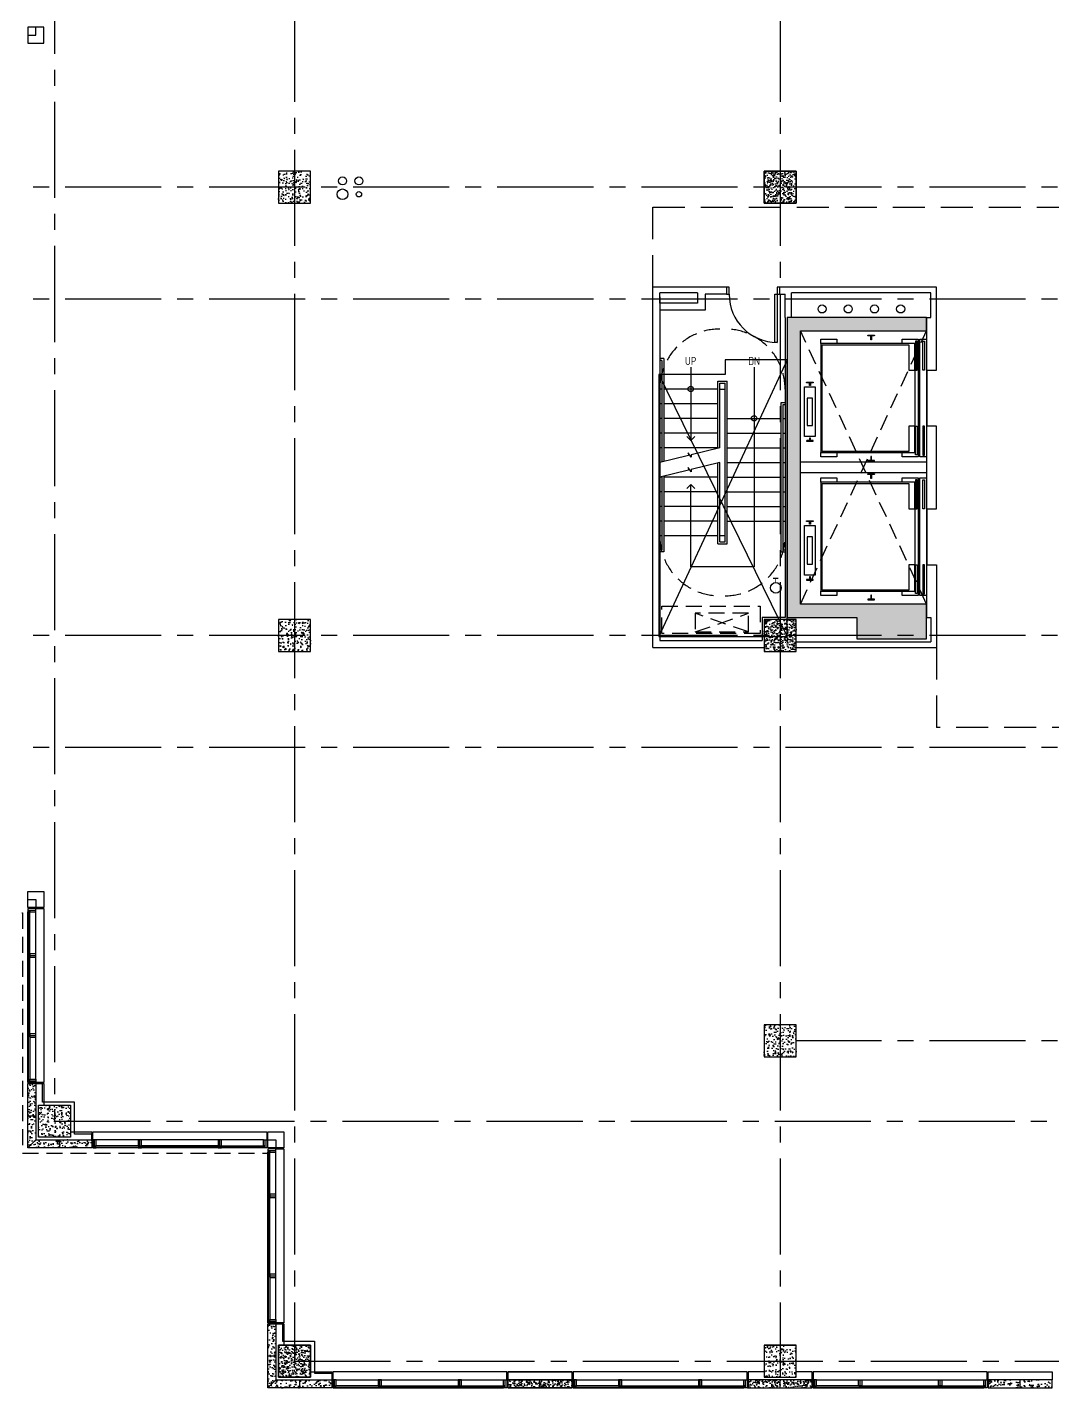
# Model space of a CAD drawing. Header units: inches. Extents: x 2920 to 9107, y 1541 to 7121.
# Drawn here: x 6504 to 7272, y 5310 to 6330 of the extents above; entities that cross this region are included whole.
import ezdxf
from ezdxf.enums import TextEntityAlignment as Align

# ---------------------------------------------------------------- set-up
doc = ezdxf.new("R2010")
doc.units = ezdxf.units.IN
doc.header["$LTSCALE"] = 96
doc.header["$MEASUREMENT"] = 0
doc.header["$PDSIZE"] = 1.5
for name, pattern in [('CENTER2', [1.125, 0.75, -0.125, 0.125, -0.125]), ('HIDDEN', [0.375, 0.25, -0.125]), ('HIDDEN2', [0.1875, 0.125, -0.0625])]:
    doc.linetypes.add(name, pattern=pattern)
doc.layers.get('0').update_dxf_attribs({"color": 60, "linetype": 'CONTINUOUS'})
for name, color, linetype in [('A-2-9 STAIR A SHAFT', 9, 'CONTINUOUS'), ('A_0_BLDGRD', 35, 'CENTER2'), ('A_0_CONST', 11, 'CONTINUOUS'), ('A_1-7_CW_PC', 2, 'CONTINUOUS'), ('A_1-7_CW_PC_H', 6, 'CONTINUOUS'), ('A_1-8-STAIR', 40, 'CONTINUOUS'), ('A_1-8_COL', 7, 'CONTINUOUS'), ('A_1-8_COL_H', 6, 'CONTINUOUS'), ('A_1-8_COL_TEN_GYP', 2, 'CONTINUOUS'), ('A_1-8_CW_GLASS', 1, 'CONTINUOUS'), ('A_1-8_CW_GYP', 2, 'CONTINUOUS'), ('A_1-8_CW_MULL', 2, 'CONTINUOUS'), ('A_1-8_CW_PC', 2, 'CONTINUOUS'), ('A_1-8_CW_PC_H', 6, 'CONTINUOUS'), ('A_1-8_CW_SILL', 9, 'CONTINUOUS'), ('A_1-8_ELEV_CAB', 30, 'CONTINUOUS'), ('A_1-8_ELEV_EQP', 1, 'CONTINUOUS'), ('A_1-8_ELEV_SHAFT', 9, 'CONTINUOUS'), ('A_1-8_SLEEVE', 9, 'CONTINUOUS'), ('A_1-8_WALL_IN', 2, 'CONTINUOUS'), ('A_2-8_COL', 7, 'CONTINUOUS'), ('A_2-8_CW_GLASS', 1, 'CONTINUOUS'), ('A_2-8_CW_GYP', 2, 'CONTINUOUS'), ('A_2-8_CW_MULL', 2, 'CONTINUOUS'), ('A_2-8_CW_PC', 2, 'CONTINUOUS'), ('A_2-8_CW_PC_H', 6, 'CONTINUOUS'), ('A_2-8_CW_SILL', 9, 'CONTINUOUS'), ('A_2-8_DR_PLN', 30, 'CONTINUOUS'), ('A_2-8_WALL_IN', 71, 'CONTINUOUS'), ('A_2-8_ZCORR', 5, 'HIDDEN'), ('A_2-9_COL', 7, 'CONTINUOUS'), ('A_2-9_CW_H', 6, 'CONTINUOUS'), ('A_2-FINE', 1, 'CONTINUOUS'), ('A_2_STAIR1-2_TREAD', 30, 'CONTINUOUS'), ('M_1-9_DUCT', 9, 'CONTINUOUS'), ('M_2-9_SHAFT', 9, 'CONTINUOUS'), ('P_1-8_SLEEVE', 9, 'CONTINUOUS')]:
    doc.layers.add(name, color=color, linetype=linetype)
doc.styles.add('ARCHITXT', font='architxt.shx')
pattern_1 = [(140, (-4476, -6744), (0.6275213, 7.172602), [0.75, -8.25]), (85, (-4476, -6744), (-7.5219213, -1.3875133), [0.6, -6.6]), (190.4514, (-4475.948, -6743.402), (-6.8943954, 5.785094), [0.637402, -7.011421]), (136.1842, (-4478, -6744), (1.65519, 10.6724105), [1.125, -12.375]), (186.6356, (-4477.862, -6743.111), (-9.741179, 9.346627), [0.956103, -10.51713]), (81.1842, (-4478, -6744), (-9.741186, 9.34662), [0.9, -9.9]), (111, (-4477.5, -6743), (4.026189, 5.9690705), [0.75, -8.25]), (56, (-4477.5, -6743), (-7.2515005, 2.433153), [0.6, -6.6]), (161.4514, (-4477.1645, -6742.5026), (-3.225305, 8.402226), [0.637402, -7.011421]), (127.5, (-4476, -6744), (-3.3289385, 0.12159855), [0, -6.52, 0, -6.7, 0, -6.625]), (97.5, (-4476, -6744), (-3.9441171, 2.6306954), [0, -3.82, 0, -6.37, 0, -2.525]), (57.5, (-4476, -6746.23), (0.2255487, 5.3382244), [0, -2.5, 0, -7.8, 0, -10.35]), (47.5, (-4476, -6747.23), (-1.0010498, 5.8318617), [0, -3.25, 0, -5.18, 0, -7.35])]

# ---------------------------------------------------------------- blocks, each defined once
blk = doc.blocks.new('PRE_1-8_COL1')
at = {"layer": 'A_1-8_CW_PC_H'}
h = blk.add_hatch(dxfattribs=at)
h.set_pattern_fill('AR-CONC', color=256, style=0)
h.set_pattern_definition([(50, (-5100, -6744), (7.172602, -0.6275213), [0.75, -8.25]), (355, (-5100, -6744), (-1.3875133, 7.5219213), [0.6, -6.6]), (100.4514, (-5099.402, -6744.052), (5.785094, 6.8943954), [0.637402, -7.011421]), (46.1842, (-5100, -6742), (10.6724105, -1.65519), [1.125, -12.375]), (96.6356, (-5099.111, -6742.138), (9.346627, 9.741179), [0.956103, -10.51713]), (351.1842, (-5100, -6742), (9.34662, 9.741186), [0.9, -9.9]), (21, (-5099, -6742.5), (5.9690705, -4.026189), [0.75, -8.25]), (326, (-5099, -6742.5), (2.433153, 7.2515005), [0.6, -6.6]), (71.4514, (-5098.5026, -6742.8355), (8.4022263, 3.225305), [0.637402, -7.011421]), (37.5, (-5100, -6744), (0.12159855, 3.3289385), [0, -6.52, 0, -6.7, 0, -6.625]), (7.5, (-5100, -6744), (2.6306954, 3.9441171), [0, -3.82, 0, -6.37, 0, -2.525]), (327.5, (-5102.23, -6744), (5.3382244, -0.2255487), [0, -2.5, 0, -7.8, 0, -10.35]), (317.5, (-5103.23, -6744), (5.8318617, 1.0010498), [0, -3.25, 0, -5.18, 0, -7.35])])
h.paths.add_polyline_path([(-24, -6), (24, -6), (24, 0), (-24, 0)])
at = {"layer": 'A_0_CONST'}
blk.add_line((0, 0), (0, -6), dxfattribs=at)
at = {"layer": 'A_1-8_CW_PC'}
blk.add_lwpolyline([(-24, -6), (24, -6), (24, 0), (-24, 0)], close=True, dxfattribs=at)
blk = doc.blocks.new('MUL_1-8_EX1')
at = {"layer": 'A_0_CONST'}
blk.add_line((0, 0), (0, -6), dxfattribs=at)
at = {"layer": 'A_1-8_CW_MULL'}
blk.add_lwpolyline([(0.5, -1.5), (1.25, -1.5), (1.25, -6), (-1.25, -6), (-1.25, -1.5), (-0.5, -1.5), (-0.5, -0.5), (-1.25, -0.5), (-1.25, 0), (1.25, 0), (1.25, -0.5), (0.5, -0.5)], close=True, dxfattribs=at)
blk = doc.blocks.new('MUL_1-8_EX2')
at = {"layer": 'A_0_CONST'}
blk.add_line((0, 0), (0, -6), dxfattribs=at)
at = {"layer": 'A_1-8_CW_MULL'}
blk.add_lwpolyline([(-1.25, -6), (-1.25, 0), (1.25, 0), (1.25, -0.5), (0.5, -0.5), (0.5, -1.5), (1.25, -1.5), (1.25, -6)], close=True, dxfattribs=at)
blk = doc.blocks.new('COL_1-8_24X24')
at = {"layer": 'A_1-8_COL_H'}
h = blk.add_hatch(dxfattribs=at)
h.set_pattern_fill('AR-CONC,_I', color=256, style=2)
h.set_pattern_definition([(50, (-6180, -6718.462), (7.172602, -0.6275213), [0.75, -8.25]), (355, (-6180, -6718.462), (-1.3875133, 7.5219213), [0.6, -6.6]), (100.4514, (-6179.402, -6718.5144), (5.785094, 6.8943954), [0.637402, -7.011421]), (46.1842, (-6180, -6716.462), (10.6724105, -1.65519), [1.125, -12.375]), (96.6356, (-6179.111, -6716.6), (9.346627, 9.741179), [0.956103, -10.51713]), (351.1842, (-6180, -6716.462), (9.34662, 9.741186), [0.9, -9.9]), (21, (-6179, -6716.962), (5.9690705, -4.026189), [0.75, -8.25]), (326, (-6179, -6716.962), (2.4331533, 7.2515005), [0.6, -6.6]), (71.4514, (-6178.5026, -6717.2976), (8.4022263, 3.225305), [0.637402, -7.011421]), (37.5, (-6180, -6718.462), (0.12159855, 3.32893854), [0, -6.52, 0, -6.7, 0, -6.625]), (7.5, (-6180, -6718.462), (2.6306954, 3.9441171), [0, -3.82, 0, -6.37, 0, -2.525]), (327.5, (-6182.23, -6718.462), (5.3382244, -0.2255487), [0, -2.5, 0, -7.8, 0, -10.35]), (317.5, (-6183.23, -6718.462), (5.8318617, 1.0010498), [0, -3.25, 0, -5.18, 0, -7.35])])
h.paths.add_polyline_path([(-12, -12), (12, -12), (12, 12), (-12, 12)])
at = {"layer": 'A_0_CONST'}
blk.add_point((0, 0), dxfattribs=at)
at = {"layer": 'A_1-8_COL'}
blk.add_lwpolyline([(-12, -12), (12, -12), (12, 12), (-12, 12)], close=True, dxfattribs=at)
blk = doc.blocks.new('PRE_1-8_COL2')
at = {"layer": 'A_1-8_CW_PC_H'}
h = blk.add_hatch(dxfattribs=at)
h.set_pattern_fill('AR-CONC', color=256, angle=90, style=0)
h.set_pattern_definition([(140, (-4476, -6744), (0.6275213, 7.172602), [0.75, -8.25]), (85, (-4476, -6744), (-7.5219213, -1.3875133), [0.6, -6.6]), (190.4514, (-4475.948, -6743.402), (-6.8943954, 5.785094), [0.637402, -7.011421]), (136.1842, (-4478, -6744), (1.65519, 10.6724105), [1.125, -12.375]), (186.6356, (-4477.862, -6743.111), (-9.741179, 9.346627), [0.956103, -10.51713]), (81.1842, (-4478, -6744), (-9.741186, 9.34662), [0.9, -9.9]), (111, (-4477.5, -6743), (4.026189, 5.9690705), [0.75, -8.25]), (56, (-4477.5, -6743), (-7.2515005, 2.433153), [0.6, -6.6]), (161.4514, (-4477.1645, -6742.5026), (-3.225305, 8.402226), [0.637402, -7.011421]), (127.5, (-4476, -6744), (-3.3289385, 0.12159855), [0, -6.52, 0, -6.7, 0, -6.625]), (97.5, (-4476, -6744), (-3.9441171, 2.6306954), [0, -3.82, 0, -6.37, 0, -2.525]), (57.5, (-4476, -6746.23), (0.2255487, 5.3382244), [0, -2.5, 0, -7.8, 0, -10.35]), (47.5, (-4476, -6747.23), (-1.0010498, 5.8318617), [0, -3.25, 0, -5.18, 0, -7.35])])
h.paths.add_polyline_path([(6, -48), (6, -6), (48, -6), (48, 0), (0, 0), (0, -48)])
at = {"layer": 'A_0_CONST'}
for p, q in [((6, -6), (0, 0)), ((24, 0), (24, -6)), ((0, -24), (6, -24))]:
    blk.add_line(p, q, dxfattribs=at)
at = {"layer": 'A_1-8_CW_PC'}
blk.add_lwpolyline([(6, -48), (6, -6), (48, -6), (48, 0), (0, 0), (0, -48)], close=True, dxfattribs=at)
blk = doc.blocks.new('MUL_2-8_EX2')
at = {"layer": 'A_0_CONST'}
blk.add_line((0, 0), (0, -6), dxfattribs=at)
at = {"layer": 'A_2-8_CW_MULL'}
blk.add_lwpolyline([(-1.25, -6), (-1.25, 0), (1.25, 0), (1.25, -0.5), (0.5, -0.5), (0.5, -1.5), (1.25, -1.5), (1.25, -6)], close=True, dxfattribs=at)
blk = doc.blocks.new('MUL_2-8_EX1')
at = {"layer": 'A_0_CONST'}
blk.add_line((0, 0), (0, -6), dxfattribs=at)
at = {"layer": 'A_2-8_CW_MULL'}
blk.add_lwpolyline([(-0.5, -1.5), (-1.25, -1.5), (-1.25, -6), (1.25, -6), (1.25, -1.5), (0.5, -1.5), (0.5, -0.5), (1.25, -0.5), (1.25, 0), (-1.25, 0), (-1.25, -0.5), (-0.5, -0.5)], close=True, dxfattribs=at)
blk = doc.blocks.new('PRE_2-8_COL2')
at = {"layer": 'A_2-8_CW_PC_H'}
h = blk.add_hatch(dxfattribs=at)
h.set_pattern_fill('AR-CONC', color=256, angle=90, style=0)
h.set_pattern_definition(pattern_1)
h.paths.add_polyline_path([(6, -48), (6, -6), (48, -6), (48, 0), (0, 0), (0, -48)])
at = {"layer": 'A_2-8_CW_PC'}
blk.add_lwpolyline([(6, -48), (6, -6), (48, -6), (48, 0), (0, 0), (0, -48)], close=True, dxfattribs=at)
blk = doc.blocks.new('COL_2-9_24X24')
at = {"layer": 'A_2-9_CW_H'}
h = blk.add_hatch(dxfattribs=at)
h.set_pattern_fill('AR-CONC,_I', color=256, style=2)
h.set_pattern_definition([(50, (-7117.516, -6304.06), (7.172602, -0.6275213), [0.75, -8.25]), (355, (-7117.516, -6304.06), (-1.3875133, 7.5219213), [0.6, -6.6]), (100.4514, (-7116.918, -6304.112), (5.785094, 6.8943954), [0.637402, -7.011421]), (46.1842, (-7117.516, -6302.06), (10.6724105, -1.65519), [1.125, -12.375]), (96.6356, (-7116.626, -6302.198), (9.346627, 9.741179), [0.956103, -10.51713]), (351.1842, (-7117.516, -6302.06), (9.34662, 9.741186), [0.9, -9.9]), (21, (-7116.516, -6302.56), (5.9690705, -4.026189), [0.75, -8.25]), (326, (-7116.516, -6302.56), (2.4331533, 7.2515005), [0.6, -6.6]), (71.4514, (-7116.018, -6302.8954), (8.4022263, 3.225305), [0.637402, -7.011421]), (37.5, (-7117.5157, -6304.06), (0.12159855, 3.32893854), [0, -6.52, 0, -6.7, 0, -6.625]), (7.5, (-7117.5157, -6304.06), (2.6306954, 3.9441171), [0, -3.82, 0, -6.37, 0, -2.525]), (327.5, (-7119.7457, -6304.06), (5.33822436, -0.2255487), [0, -2.5, 0, -7.8, 0, -10.35]), (317.5, (-7120.7457, -6304.06), (5.8318617, 1.0010498), [0, -3.25, 0, -5.18, 0, -7.35])])
h.paths.add_polyline_path([(12, -12), (-12, -12), (-12, 12), (12, 12)])
at = {"layer": 'A_2-9_COL'}
blk.add_lwpolyline([(12, -12), (-12, -12), (-12, 12), (12, 12)], close=True, dxfattribs=at)
blk = doc.blocks.new('PRE_1-7_COL2')
at = {"layer": 'A_1-7_CW_PC_H'}
h = blk.add_hatch(dxfattribs=at)
h.set_pattern_fill('AR-CONC', color=256, angle=90, style=0)
h.set_pattern_definition(pattern_1)
h.paths.add_polyline_path([(6, -48), (6, -6), (48, -6), (48, 0), (0, 0), (0, -48)])
at = {"layer": 'A_0_CONST'}
for p, q in [((6, -6), (0, 0)), ((24, 0), (24, -6)), ((0, -24), (6, -24))]:
    blk.add_line(p, q, dxfattribs=at)
at = {"layer": 'A_1-7_CW_PC'}
blk.add_lwpolyline([(6, -48), (6, -6), (48, -6), (48, 0), (0, 0), (0, -48)], close=True, dxfattribs=at)
blk = doc.blocks.new('DR_2-8_3X0_514')
at = {"layer": 'A_2-8_DR_PLN'}
for points in [[(2, 41.25), (3.75, 41.25), (3.75, 5.25), (2, 5.25)], [(0, 0), (2, 0), (2, 5.25), (0, 5.25)], [(38, 0), (40, 0), (40, 5.25), (38, 5.25)]]:
    blk.add_lwpolyline(points, close=True, dxfattribs=at)
blk.add_arc((2, 5.25), 36, 0, 90, dxfattribs=at)

msp = doc.modelspace()

# ---------------------------------------------------------------- hatches: boundary and pattern name
at = {"layer": 'A_1-8_COL_H'}
h = msp.add_hatch(dxfattribs=at)
h.set_pattern_fill('AR-CONC', color=256, angle=720, style=0)
h.set_pattern_definition([(130, (13608, -1e-08), (-7.172602, -0.6275213), [0.75, -8.25]), (185, (13608, -1e-08), (1.3875133, 7.5219213), [0.6, -6.6]), (79.5486, (13607.402, -0.052), (-5.785094, 6.8943954), [0.637402, -7.011421]), (133.8158, (13608, 2), (-10.6724105, -1.65519), [1.125, -12.375]), (83.3644, (13607.111, 1.862), (-9.346627, 9.741179), [0.956103, -10.51713]), (188.8158, (13608, 2), (-9.34662, 9.741186), [0.9, -9.9]), (159, (13607, 1.5), (-5.9690705, -4.026189), [0.75, -8.25]), (214, (13607, 1.5), (-2.4331533, 7.2515005), [0.6, -6.6]), (108.5486, (13606.5026, 1.1645), (-8.4022263, 3.225305), [0.637402, -7.011421]), (142.5, (13608, -1e-08), (-0.12159855, 3.32893854), [0, -6.52, 0, -6.7, 0, -6.625]), (172.5, (13608, -1e-08), (-2.6306954, 3.9441171), [0, -3.82, 0, -6.37, 0, -2.525]), (212.5, (13610.23, -1e-08), (-5.3382244, -0.2255487), [0, -2.5, 0, -7.8, 0, -10.35]), (222.5, (13611.23, -1e-08), (-5.8318617, 1.0010498), [0, -3.25, 0, -5.18, 0, -7.35])])
h.paths.add_polyline_path([(7177.75, 5897.5), (7083.25, 5897.5), (7083.25, 6102.5), (7177.75, 6102.5), (7177.75, 6112.5), (7073.25, 6112.5), (7073.25, 5887.5), (7125.5, 5887.5), (7125.5051432, 5871.5), (7177.75, 5871.5)])
h = msp.add_hatch(dxfattribs=at)
h.set_pattern_fill('AR-CONC,_I', color=256, angle=720, style=2)
h.set_pattern_definition([(230, (13248, 12048.462), (-7.172602, 0.6275213), [0.75, -8.25]), (175, (13248, 12048.462), (1.3875133, -7.5219213), [0.6, -6.6]), (280.4514, (13247.402, 12048.5144), (-5.785094, -6.8943954), [0.637402, -7.011421]), (226.1842, (13248, 12046.462), (-10.6724105, 1.65519), [1.125, -12.375]), (276.6356, (13247.111, 12046.6), (-9.346627, -9.741179), [0.956103, -10.51713]), (171.1842, (13248, 12046.462), (-9.34662, -9.741186), [0.9, -9.9]), (201, (13247, 12046.962), (-5.9690705, 4.026189), [0.75, -8.25]), (146, (13247, 12046.962), (-2.4331533, -7.2515005), [0.6, -6.6]), (251.4514, (13246.5026, 12047.2976), (-8.4022263, -3.225305), [0.637402, -7.011421]), (217.5, (13248, 12048.462), (-0.12159855, -3.32893854), [0, -6.52, 0, -6.7, 0, -6.625]), (187.5, (13248, 12048.462), (-2.6306954, -3.9441171), [0, -3.82, 0, -6.37, 0, -2.525]), (147.5, (13250.23, 12048.462), (-5.3382244, 0.2255487), [0, -2.5, 0, -7.8, 0, -10.35]), (137.5, (13251.23, 12048.462), (-5.8318617, -1.0010498), [0, -3.25, 0, -5.18, 0, -7.35])])
h.paths.add_polyline_path([(7080, 5342), (7056, 5342), (7056, 5318), (7080, 5318)])
at = {"layer": 'A_2-8_CW_PC_H'}
h = msp.add_hatch(dxfattribs=at)
h.set_pattern_fill('AR-CONC', color=256, angle=900, style=0)
h.set_pattern_definition([(230, (12168, 12054), (-7.172602, 0.6275213), [0.75, -8.25]), (175, (12168, 12054), (1.3875133, -7.5219213), [0.6, -6.6]), (280.4514, (12167.402, 12054.052), (-5.785094, -6.8943954), [0.637402, -7.011421]), (226.1842, (12168, 12052), (-10.6724105, 1.65519), [1.125, -12.375]), (276.6356, (12167.111, 12052.138), (-9.346627, -9.741179), [0.956103, -10.51713]), (171.1842, (12168, 12052), (-9.34662, -9.741186), [0.9, -9.9]), (201, (12167, 12052.5), (-5.9690705, 4.026189), [0.75, -8.25]), (146, (12167, 12052.5), (-2.433153, -7.2515005), [0.6, -6.6]), (251.4514, (12166.5026, 12052.8355), (-8.4022263, -3.225305), [0.637402, -7.011421]), (217.5, (12168, 12054), (-0.12159855, -3.3289385), [0, -6.52, 0, -6.7, 0, -6.625]), (187.5, (12168, 12054), (-2.6306954, -3.9441171), [0, -3.82, 0, -6.37, 0, -2.525]), (147.5, (12170.23, 12054), (-5.3382244, 0.2255487), [0, -2.5, 0, -7.8, 0, -10.35]), (137.5, (12171.23, 12054), (-5.8318617, -1.0010498), [0, -3.25, 0, -5.18, 0, -7.35])])
h.paths.add_polyline_path([(7092, 5316), (7044, 5316), (7044, 5310), (7092, 5310)])

# ---------------------------------------------------------------- linework, layer by layer
at = {"layer": 'A-2-9 STAIR A SHAFT'}
for p, q in [((7073.25, 6080.75), (6977.125, 5873.25)), ((6977.125, 6069.7552925), (7073.25, 5873.25))]:
    msp.add_line(p, q, dxfattribs=at)
for points in [[(6977.125, 6069.7552925), (6977.125, 5873.25), (7073.25, 5873.25), (7073.25, 6080.75)], [(7073.25, 6080.75), (7026.75, 6080.75), (7026.75, 6069.7552925), (6977.125, 6069.7552925)]]:
    msp.add_lwpolyline(points, dxfattribs=at)
at = {"layer": 'A_0_BLDGRD'}
for p, q in [((6704, 6670), (6704, 5330)), ((7068, 6670), (7068, 5318)), ((6524, 6490), (6524, 5510)), ((8872, 6210), (6344, 6210)), ((8872, 6126), (6344, 6126)), ((8872, 5874), (6344, 5874)), ((8872, 5790), (6344, 5790)), ((8872, 5570), (7080, 5570)), ((6524, 5510), (8872, 5510)), ((6704, 5330), (8872, 5330))]:
    msp.add_line(p, q, dxfattribs=at)
at = {"layer": 'A_1-8-STAIR'}
for points, const_width in [([(7066.75, 5916.75), (7062.75, 5916.75)], 1), ([(7064.75, 5913.75), (7064.75, 5916.75)], 0.5)]:
    msp.add_lwpolyline(points, dxfattribs=dict(at, const_width=const_width))
msp.add_circle((7064.75, 5909.75), 4, dxfattribs=at)
at = {"layer": 'A_1-8_COL'}
for p, q in [((7056, 5342), (7056, 5318)), ((7056, 5342), (7080, 5342)), ((7080, 5318), (7080, 5342)), ((7056, 5318), (7080, 5318))]:
    msp.add_line(p, q, dxfattribs=at)
msp.add_lwpolyline([(7177.75, 5897.5), (7083.25, 5897.5), (7083.25, 6102.5), (7177.75, 6102.5), (7177.75, 6112.5), (7073.25, 6112.5), (7073.25, 5887.5), (7125.5, 5887.5), (7125.5051432, 5871.5), (7177.75, 5871.5)], close=True, dxfattribs=at)
at = {"layer": 'A_1-8_COL_TEN_GYP'}
for points in [[(6552, 5495.25), (6552, 5500.25), (6539, 5500.25), (6539, 5524.25), (6515, 5524.25), (6515, 5538), (6510, 5538)], [(6690, 5358), (6695, 5358), (6695, 5345), (6719, 5345), (6719, 5321), (6732, 5321), (6732, 5316)]]:
    msp.add_lwpolyline(points, dxfattribs=at)
at = {"layer": 'A_1-8_CW_GLASS'}
for p, q in [((6504.5, 5666.75), (6504.5, 5635.25)), ((6505.5, 5635.25), (6505.5, 5666.75)), ((6504.5, 5575.25), (6504.5, 5632.75)), ((6505.5, 5575.25), (6505.5, 5632.75)), ((6504.5, 5541.25), (6504.5, 5572.75)), ((6505.5, 5572.75), (6505.5, 5541.25)), ((6586.75, 5491.5), (6555.25, 5491.5)), ((6555.25, 5490.5), (6586.75, 5490.5)), ((6646.75, 5491.5), (6589.25, 5491.5)), ((6646.75, 5490.5), (6589.25, 5490.5)), ((6649.25, 5491.5), (6680.75, 5491.5)), ((6680.75, 5490.5), (6649.25, 5490.5)), ((6684.5, 5395.25), (6684.5, 5452.75)), ((6685.5, 5395.25), (6685.5, 5452.75)), ((7126.75, 5311.5), (7095.25, 5311.5)), ((7095.25, 5310.5), (7126.75, 5310.5)), ((7129.25, 5311.5), (7186.75, 5311.5)), ((7129.25, 5310.5), (7186.75, 5310.5)), ((7189.25, 5311.5), (7220.75, 5311.5)), ((7220.75, 5310.5), (7189.25, 5310.5))]:
    msp.add_line(p, q, dxfattribs=at)
at = {"layer": 'A_1-8_CW_GYP'}
for points in [[(6864, 5316), (6864, 5322), (6912, 5322), (6912, 5316)], [(7224, 5316), (7224, 5322), (7272, 5322), (7272, 5316)]]:
    msp.add_lwpolyline(points, dxfattribs=at)
at = {"layer": 'A_1-8_CW_MULL'}
for points in [[(6504, 6324), (6510, 6324), (6510, 6330), (6504, 6330)], [(6504, 5676), (6510, 5676), (6510, 5670), (6504, 5670)]]:
    msp.add_lwpolyline(points, close=True, dxfattribs=at)
at = {"layer": 'A_1-8_CW_SILL'}
for p, q in [((6504, 5541.25), (6504, 5666.75)), ((6510, 5541.25), (6510, 5666.75)), ((6680.75, 5496), (6555.25, 5496)), ((6680.75, 5490), (6555.25, 5490)), ((7095.25, 5316), (7220.75, 5316)), ((7095.25, 5310), (7220.75, 5310))]:
    msp.add_line(p, q, dxfattribs=at)
for points in [[(6504, 6324), (6504, 6318), (6516, 6318), (6516, 6330), (6510, 6330)], [(6504, 5676), (6504, 5682), (6516, 5682), (6516, 5670), (6510, 5670)], [(6510, 5669.25), (6516, 5669.25), (6516, 5538.75), (6510, 5538.75)], [(6552.75, 5496), (6552.75, 5502), (6683.25, 5502), (6683.25, 5496)], [(6863.25, 5316), (6863.25, 5322), (6732.75, 5322), (6732.75, 5316)], [(7043.25, 5316), (7043.25, 5322), (6912.75, 5322), (6912.75, 5316)], [(7223.25, 5316), (7223.25, 5322), (7092.75, 5322), (7092.75, 5316)]]:
    msp.add_lwpolyline(points, dxfattribs=at)
at = {"layer": 'A_1-8_ELEV_CAB'}
for p, q in [((7168.9732143, 6073), (7168.9732143, 6031)), ((7168.9732143, 5969), (7168.9732143, 5927))]:
    msp.add_line(p, q, dxfattribs=at)
for points in [[(7164.4732143, 6012), (7099.5, 6012), (7099.5, 6092), (7164.4732143, 6092), (7164.4732143, 6073), (7168.9732143, 6073), (7168.9732143, 6092.875), (7098.625, 6092.875), (7098.625, 6011.125), (7168.9732143, 6011.125), (7168.9732143, 6031), (7164.4732143, 6031)], [(7164.4732143, 5908), (7099.5, 5908), (7099.5, 5988), (7164.4732143, 5988), (7164.4732143, 5969), (7168.9732143, 5969), (7168.9732143, 5988.875), (7098.625, 5988.875), (7098.625, 5907.125), (7168.9732143, 5907.125), (7168.9732143, 5927), (7164.4732143, 5927)]]:
    msp.add_lwpolyline(points, close=True, dxfattribs=at)
at = {"layer": 'A_1-8_ELEV_EQP'}
for p, q in [((7178, 6073), (7178, 6031)), ((7177.75, 6004), (7083.25, 6004)), ((7177.75, 5996), (7083.25, 5996)), ((7178, 5969), (7178, 5927))]:
    msp.add_line(p, q, dxfattribs=at)
for points in [[(7098.625, 6092.875), (7098.625, 6096.125), (7110.625, 6096.125), (7110.625, 6092.875)], [(7159.4732143, 6092.875), (7159.4732143, 6096.125), (7171.4732143, 6096.125), (7171.4732143, 6007.875), (7159.4732143, 6007.875), (7159.4732143, 6011.125)], [(7177.75, 6007.875), (7172.7232143, 6007.875), (7172.7232143, 6096.125), (7177.75, 6096.125)], [(7110.625, 6011.125), (7110.625, 6007.875), (7098.625, 6007.875), (7098.625, 6011.125)], [(7098.625, 5988.875), (7098.625, 5992.125), (7110.625, 5992.125), (7110.625, 5988.875)], [(7159.4732143, 5988.875), (7159.4732143, 5992.125), (7171.4732143, 5992.125), (7171.4732143, 5903.875), (7159.4732143, 5903.875), (7159.4732143, 5907.125)], [(7177.75, 5903.875), (7172.7232143, 5903.875), (7172.7232143, 5992.125), (7177.75, 5992.125)], [(7110.625, 5907.125), (7110.625, 5903.875), (7098.625, 5903.875), (7098.625, 5907.125)]]:
    msp.add_lwpolyline(points, dxfattribs=at)
for points in [[(7136.5357143, 6097.7187619), (7136.5357143, 6095.75), (7135.9107143, 6095.75), (7135.9107143, 6097.7187619), (7136.0357143, 6097.7187619), (7136.0357143, 6098.5625, 0.4142135624), (7135.8482143, 6098.75), (7133.9107143, 6098.75, -0.4142135624), (7133.7232143, 6098.9375), (7133.7232143, 6099.25), (7138.7232143, 6099.25), (7138.7232143, 6098.9375, -0.4142135624), (7138.5357143, 6098.75), (7136.5982143, 6098.75, 0.4142135624), (7136.4107143, 6098.5625), (7136.4107143, 6097.7187619)], [(7090.6875, 6061.5), (7090.0625, 6061.5), (7090.0625, 6062.9377619), (7090.1875, 6062.9377619), (7090.1875, 6063.2505, 0.4142135624), (7090, 6063.438), (7088.0625, 6063.438, -0.4142135624), (7087.875, 6063.6255), (7087.875, 6063.938), (7092.875, 6063.938), (7092.875, 6063.6255, -0.4142135624), (7092.6875, 6063.438), (7090.75, 6063.438, 0.4142135624), (7090.5625, 6063.2505), (7090.5625, 6062.9377619), (7090.6875, 6062.9377619)], [(7092.875, 6019.8745, 0.4142135624), (7092.6875, 6020.062), (7090.75, 6020.062, -0.4142135624), (7090.5625, 6020.2495), (7090.5625, 6020.5622619), (7090.6875, 6020.5622619), (7090.6875, 6022), (7090.0625, 6022), (7090.0625, 6020.5622619), (7090.1875, 6020.5622619), (7090.1875, 6020.2495, -0.4142135624), (7090, 6020.062), (7088.0625, 6020.062, 0.4142135624), (7087.875, 6019.8745), (7087.875, 6019.562), (7092.875, 6019.562)], [(7138.7232143, 6005.0626428, 0.4142135624), (7138.5357143, 6005.2501428), (7136.5982143, 6005.2501428, -0.4142135624), (7136.4107143, 6005.4376428), (7136.4107143, 6006.2814048), (7136.5357143, 6006.2814048), (7136.5357143, 6008.2501428), (7135.9107143, 6008.2501428), (7135.9107143, 6006.2814048), (7136.0357143, 6006.2814048), (7136.0357143, 6005.4376428, -0.4142135624), (7135.8482143, 6005.2501428), (7133.9107143, 6005.2501428, 0.4142135624), (7133.7232143, 6005.0626428), (7133.7232143, 6004.7501428), (7138.7232143, 6004.7501428)], [(7136.5357143, 5993.7187619), (7136.5357143, 5991.75), (7135.9107143, 5991.75), (7135.9107143, 5993.7187619), (7136.0357143, 5993.7187619), (7136.0357143, 5994.5625, 0.4142135624), (7135.8482143, 5994.75), (7133.9107143, 5994.75, -0.4142135624), (7133.7232143, 5994.9375), (7133.7232143, 5995.25), (7138.7232143, 5995.25), (7138.7232143, 5994.9375, -0.4142135624), (7138.5357143, 5994.75), (7136.5982143, 5994.75, 0.4142135624), (7136.4107143, 5994.5625), (7136.4107143, 5993.7187619)], [(7090.6875, 5957.5), (7090.0625, 5957.5), (7090.0625, 5958.9377619), (7090.1875, 5958.9377619), (7090.1875, 5959.2505, 0.4142135624), (7090, 5959.438), (7088.0625, 5959.438, -0.4142135624), (7087.875, 5959.6255), (7087.875, 5959.938), (7092.875, 5959.938), (7092.875, 5959.6255, -0.4142135624), (7092.6875, 5959.438), (7090.75, 5959.438, 0.4142135624), (7090.5625, 5959.2505), (7090.5625, 5958.9377619), (7090.6875, 5958.9377619)], [(7092.875, 5915.8745, 0.4142135624), (7092.6875, 5916.062), (7090.75, 5916.062, -0.4142135624), (7090.5625, 5916.2495), (7090.5625, 5916.5622619), (7090.6875, 5916.5622619), (7090.6875, 5918), (7090.0625, 5918), (7090.0625, 5916.5622619), (7090.1875, 5916.5622619), (7090.1875, 5916.2495, -0.4142135624), (7090, 5916.062), (7088.0625, 5916.062, 0.4142135624), (7087.875, 5915.8745), (7087.875, 5915.562), (7092.875, 5915.562)], [(7138.7232143, 5901.0626428, 0.4142135624), (7138.5357143, 5901.2501428), (7136.5982143, 5901.2501428, -0.4142135624), (7136.4107143, 5901.4376428), (7136.4107143, 5902.2814048), (7136.5357143, 5902.2814048), (7136.5357143, 5904.2501428), (7135.9107143, 5904.2501428), (7135.9107143, 5902.2814048), (7136.0357143, 5902.2814048), (7136.0357143, 5901.4376428, -0.4142135624), (7135.8482143, 5901.2501428), (7133.9107143, 5901.2501428, 0.4142135624), (7133.7232143, 5901.0626428), (7133.7232143, 5900.7501428), (7138.7232143, 5900.7501428)]]:
    msp.add_lwpolyline(points, format="xyb", close=True, dxfattribs=at)
at = {"layer": 'A_1-8_ELEV_EQP', "linetype": 'Continuous'}
for points in [[(7170.7232143, 6094.625), (7169.4732143, 6094.625), (7169.4732143, 6073), (7170.7232143, 6073)], [(7169.4732143, 6009.375), (7169.4732143, 6031), (7170.7232143, 6031), (7170.7232143, 6009.375)], [(7170.7232143, 5990.625), (7169.4732143, 5990.625), (7169.4732143, 5969), (7170.7232143, 5969)], [(7169.4732143, 5905.375), (7169.4732143, 5927), (7170.7232143, 5927), (7170.7232143, 5905.375)]]:
    msp.add_lwpolyline(points, close=True, dxfattribs=at)
at = {"layer": 'A_1-8_ELEV_EQP'}
for points in [[(7176.2232143, 6073), (7174.9732143, 6073), (7174.9732143, 6094.75), (7176.2232143, 6094.75)], [(7094.375, 6023.125), (7086.375, 6023.125), (7086.375, 6060.375), (7094.375, 6060.375)], [(7092.375, 6052), (7088.375, 6052), (7088.375, 6031.5), (7092.375, 6031.5)], [(7176.2232143, 6031), (7174.9732143, 6031), (7174.9732143, 6009.25), (7176.2232143, 6009.25)], [(7176.2232143, 5969), (7174.9732143, 5969), (7174.9732143, 5990.75), (7176.2232143, 5990.75)], [(7094.375, 5919.125), (7086.375, 5919.125), (7086.375, 5956.375), (7094.375, 5956.375)], [(7092.375, 5948), (7088.375, 5948), (7088.375, 5927.5), (7092.375, 5927.5)], [(7176.2232143, 5927), (7174.9732143, 5927), (7174.9732143, 5905.25), (7176.2232143, 5905.25)]]:
    msp.add_lwpolyline(points, close=True, dxfattribs=at)
at = {"layer": 'A_1-8_ELEV_SHAFT', "linetype": 'HIDDEN2'}
for p, q in [((7177.75, 5897.5), (7083.25, 6102.5)), ((7083.25, 5897.5), (7177.75, 6102.5))]:
    msp.add_line(p, q, dxfattribs=at)
at = {"layer": 'A_1-8_ELEV_SHAFT'}
msp.add_lwpolyline([(7083.25, 6102.5), (7177.75, 6102.5), (7177.75, 5897.5), (7083.25, 5897.5)], close=True, dxfattribs=at)
at = {"layer": 'A_1-8_SLEEVE'}
for centre, radius in [((6740, 6214.75), 3), ((6752.25, 6214.75), 3), ((6740, 6204.75), 4), ((6752.25, 6204.75), 2)]:
    msp.add_circle(centre, radius, dxfattribs=at)
at = {"layer": 'A_1-8_WALL_IN'}
for p, q in [((6977.75, 6127.75), (6977.75, 5903.75)), ((7178, 6073), (7178, 6112.5)), ((7178, 5969), (7178, 6031)), ((7178, 5887.5), (7178, 5927))]:
    msp.add_line(p, q, dxfattribs=at)
at = {"layer": 'A_2-8_COL'}
msp.add_line((7080, 5342), (7056, 5342), dxfattribs=at)
at = {"layer": 'A_2-8_CW_GLASS'}
for p, q in [((6684.5, 5486.75), (6684.5, 5455.25)), ((6685.5, 5455.25), (6685.5, 5486.75)), ((6684.5, 5395.25), (6684.5, 5452.75)), ((6685.5, 5395.25), (6685.5, 5452.75)), ((6684.5, 5361.25), (6684.5, 5392.75)), ((6685.5, 5392.75), (6685.5, 5361.25)), ((6766.75, 5311.5), (6735.25, 5311.5)), ((6735.25, 5310.5), (6766.75, 5310.5)), ((6769.25, 5311.5), (6826.75, 5311.5)), ((6769.25, 5310.5), (6826.75, 5310.5)), ((6829.25, 5311.5), (6860.75, 5311.5)), ((6860.75, 5310.5), (6829.25, 5310.5)), ((6946.75, 5311.5), (6915.25, 5311.5)), ((6915.25, 5310.5), (6946.75, 5310.5)), ((6949.25, 5311.5), (7006.75, 5311.5)), ((6949.25, 5310.5), (7006.75, 5310.5)), ((7009.25, 5311.5), (7040.75, 5311.5)), ((7040.75, 5310.5), (7009.25, 5310.5))]:
    msp.add_line(p, q, dxfattribs=at)
at = {"layer": 'A_2-8_CW_GYP'}
for points in [[(6510, 5538), (6516, 5538), (6516, 5522)], [(6536, 5502), (6552, 5502), (6552, 5496)], [(6690, 5358), (6696, 5358), (6696, 5342)], [(6716, 5322), (6732, 5322), (6732, 5316)], [(6912, 5316), (6912, 5322), (6864, 5322), (6864, 5316)], [(7056, 5322), (7044, 5322), (7044, 5316)], [(7092, 5316), (7092, 5322), (7080, 5322)]]:
    msp.add_lwpolyline(points, dxfattribs=at)
at = {"layer": 'A_2-8_CW_MULL'}
msp.add_lwpolyline([(6684, 5496), (6690, 5496), (6690, 5490), (6684, 5490)], close=True, dxfattribs=at)
at = {"layer": 'A_2-8_CW_PC'}
msp.add_lwpolyline([(7092, 5316), (7044, 5316), (7044, 5310), (7092, 5310)], close=True, dxfattribs=at)
at = {"layer": 'A_2-8_CW_SILL'}
for p, q in [((6684, 5361.25), (6684, 5486.75)), ((6690, 5361.25), (6690, 5486.75)), ((6735.25, 5316), (6860.75, 5316)), ((6915.25, 5316), (7040.75, 5316)), ((6735.25, 5310), (6860.75, 5310)), ((6915.25, 5310), (7040.75, 5310))]:
    msp.add_line(p, q, dxfattribs=at)
for points in [[(6684, 5496), (6684, 5502), (6696, 5502), (6696, 5490), (6690, 5490)], [(6690, 5489.25), (6696, 5489.25), (6696, 5358.75), (6690, 5358.75)], [(6863.25, 5316), (6863.25, 5322), (6732.75, 5322), (6732.75, 5316)], [(7043.25, 5316), (7043.25, 5322), (6912.75, 5322), (6912.75, 5316)]]:
    msp.add_lwpolyline(points, dxfattribs=at)
at = {"layer": 'A_2-8_WALL_IN'}
for p, q in [((7027.75, 6135), (6972.5, 6135)), ((6972.5, 5865), (6972.5, 6135)), ((6977.75, 6123), (6977.75, 6130.75)), ((7006, 6130.75), (6977.75, 6130.75)), ((7006, 6130.75), (7006, 6123)), ((7027.75, 6135), (7027.75, 6129.75)), ((7071.25, 6135), (7067.25, 6135)), ((7067.75, 6129.75), (7067.75, 6135)), ((7185.25, 6135), (7071.25, 6135)), ((7181, 6130.75), (7076.5, 6130.75)), ((7076.5, 6112.5), (7076.5, 6130.75)), ((7181, 6112.5), (7181, 6130.75)), ((7185.25, 6073), (7185.25, 6135)), ((7006, 6123), (6977.75, 6123)), ((7027.75, 6129.75), (7011.75, 6129.75)), ((7011.75, 6129.75), (7011.75, 6117.75)), ((7067.75, 6129.75), (7071.75, 6129.75)), ((7071.75, 6112.5), (7071.75, 6129.75)), ((7011.75, 6117.75), (6977.75, 6117.75)), ((7071.75, 6112.5), (7071.75, 5887.5)), ((7178, 6112.5), (7181, 6112.5)), ((7178, 6073), (7185.25, 6073)), ((7185.25, 6031), (7178, 6031)), ((7185.25, 5969), (7185.25, 6031)), ((7178, 5969), (7185.25, 5969)), ((7178, 5927), (7185.25, 5927)), ((7185.25, 5927), (7185.25, 5865)), ((6977.75, 5903.75), (6977.75, 5870.25)), ((7054.530879, 5887.5), (7054.530879, 5870.25)), ((7071.75, 5887.5), (7054.530879, 5887.5)), ((7178, 5887.5), (7181, 5887.5)), ((7181, 5887.5), (7181, 5869.25)), ((6977.75, 5870.25), (7054.530879, 5870.25)), ((7080.030879, 5869.25), (7181, 5869.25)), ((6972.5, 5865), (7056.030879, 5865)), ((7080.030879, 5865), (7185.25, 5865))]:
    msp.add_line(p, q, dxfattribs=at)
at = {"layer": 'A_2-8_ZCORR'}
for p, q in [((6972.5, 6195), (7310.75, 6195)), ((6972.5, 6135), (6972.5, 6195)), ((7185.25, 5865), (7185.25, 5805)), ((8304, 5805), (7185.25, 5805))]:
    msp.add_line(p, q, dxfattribs=at)
at = {"layer": 'A_2-FINE', "linetype": 'HIDDEN2'}
msp.add_lwpolyline([(6319.5120147, 5666), (6500.0120147, 5666), (6500.0120147, 5486), (6684.0120147, 5486)], dxfattribs=at)
at = {"layer": 'A_2_STAIR1-2_TREAD'}
for p, q in [((6980.75, 6081.7363993), (6977.75, 6081.7363993)), ((6979.25, 6080.2363993), (6977.75, 6080.2363993)), ((6979.25, 6080.2363993), (6979.25, 6004.103066)), ((6980.75, 6081.7363993), (6980.75, 6004.4697326)), ((7001, 6075.2416918), (7001, 6020.2363993)), ((7021.25, 6064.7311068), (7028.25, 6064.7311068)), ((7021.25, 6014.3697326), (7021.25, 6064.7311068)), ((7022.75, 6063.2311068), (7026.75, 6063.2311068)), ((7022.75, 6014.7363993), (7022.75, 6063.2311068)), ((7026.75, 5944.244384), (7026.75, 6063.2311068)), ((7028.25, 5942.744384), (7028.25, 6064.7311068)), ((6979.25, 6058.7311068), (6977.75, 6058.7311068)), ((7021.25, 6058.7311068), (6980.75, 6058.7311068)), ((7022.75, 6058.7311068), (7026.75, 6058.7311068)), ((7068.75, 5936.7543206), (7068.75, 6048.7497871)), ((7068.75, 6048.7497871), (7071.75, 6048.7497871)), ((6979.25, 6047.7311068), (6977.75, 6047.7311068)), ((7021.25, 6047.7311068), (6980.75, 6047.7311068)), ((7070.25, 5938.2543206), (7070.25, 6047.2497871)), ((7070.25, 6047.2497871), (7071.75, 6047.2497871)), ((6979.25, 6036.7311068), (6977.75, 6036.7311068)), ((7021.25, 6036.7311068), (6980.75, 6036.7311068)), ((7028.25, 6036.7497871), (7068.75, 6036.7497871)), ((7070.25, 6036.7497871), (7071.75, 6036.7497871)), ((6979.25, 6025.7311068), (6977.75, 6025.7311068)), ((7021.25, 6025.7311068), (6980.75, 6025.7311068)), ((7028.25, 6025.7504347), (7068.75, 6025.7504347)), ((7070.25, 6025.7504347), (7071.75, 6025.7504347)), ((6979.25, 6014.7311068), (6977.75, 6014.7311068)), ((7021.25, 6014.7311068), (6980.75, 6014.7311068)), ((7028.25, 6014.7510824), (7068.75, 6014.7510824)), ((7070.25, 6014.7510824), (7071.75, 6014.7510824)), ((7021.25, 5942.744384), (7021.25, 6003.3697326)), ((7022.75, 5944.244384), (7022.75, 6003.7363993)), ((7028.25, 6003.75173), (7068.75, 6003.75173)), ((7070.25, 6003.75173), (7071.75, 6003.75173)), ((6979.25, 5992.7424411), (6977.75, 5992.7424411)), ((6979.25, 5993.103066), (6979.25, 5938.244384)), ((6980.75, 5993.4697326), (6980.75, 5936.744384)), ((7021.25, 5992.7424411), (6980.75, 5992.7424411)), ((7028.25, 5992.7523777), (7068.75, 5992.7523777)), ((7070.25, 5992.7523777), (7071.75, 5992.7523777)), ((6979.25, 5981.7430887), (6977.75, 5981.7430887)), ((7021.25, 5981.7430887), (6980.75, 5981.7430887)), ((7028.25, 5981.7530253), (7068.75, 5981.7530253)), ((7070.25, 5981.7530253), (7071.75, 5981.7530253)), ((6979.25, 5970.7437364), (6977.75, 5970.7437364)), ((7021.25, 5970.7437364), (6980.75, 5970.7437364)), ((7028.25, 5970.753673), (7068.75, 5970.753673)), ((7070.25, 5970.753673), (7071.75, 5970.753673)), ((6979.25, 5959.744384), (6977.75, 5959.744384)), ((7021.25, 5959.744384), (6980.75, 5959.744384)), ((7028.25, 5959.7543206), (7068.75, 5959.7543206)), ((7070.25, 5959.7543206), (7071.75, 5959.7543206)), ((6979.25, 5948.744384), (6977.75, 5948.744384)), ((7021.25, 5948.744384), (6980.75, 5948.744384)), ((7026.75, 5948.744384), (7022.75, 5948.744384)), ((6979.25, 5938.244384), (6977.75, 5938.244384)), ((6980.75, 5936.744384), (6977.75, 5936.744384)), ((7021.25, 5942.744384), (7028.25, 5942.744384)), ((7022.75, 5944.244384), (7026.75, 5944.244384)), ((7068.75, 5936.7543206), (7071.75, 5936.7543206)), ((7070.25, 5938.2543206), (7071.75, 5938.2543206))]:
    msp.add_line(p, q, dxfattribs=at)
for points in [[(7048.5, 6075.2416918), (7048.5, 5925.4916918), (7001, 5925.4916918), (7001, 5987.2363993)], [(7004, 6023.2363993), (7001, 6020.2363993), (6998, 6023.2363993)], [(7022.75, 6014.7363993), (7001.221399, 6009.4738524), (7001.3338521, 6007.6274534), (6999.1661479, 6010.8453452), (6999.278601, 6008.9989462), (6977.75, 6003.7363993)], [(7022.75, 6003.7363993), (7001.221399, 5998.4738524), (7001.3338521, 5996.6274534), (6999.1661479, 5999.8453452), (6999.278601, 5997.9989462), (6977.75, 5992.7363993)], [(7004, 5984.2363993), (7001, 5987.2363993), (6998, 5984.2363993)]]:
    msp.add_lwpolyline(points, dxfattribs=at)
for centre in [(7001, 6058.7416918), (7048.5, 6036.7497871)]:
    msp.add_circle(centre, 2.0425856, dxfattribs=at)
at = {"layer": 'A_2_STAIR1-2_TREAD', "linetype": 'HIDDEN2'}
for centre, start, end in [((7022.75, 6058.7311068), 90, 180), ((7026.75, 6058.7311068), 0, 90), ((7022.75, 5948.7543206), 180, 270), ((7026.75, 5948.7543206), 270, 0)]:
    msp.add_arc(centre, 45, start, end, dxfattribs=at)
at = {"layer": 'M_1-9_DUCT', "linetype": 'HIDDEN2'}
for p, q in [((7004.25, 5876.625), (7044.25, 5890.625)), ((7044.25, 5876.625), (7004.25, 5890.625))]:
    msp.add_line(p, q, dxfattribs=at)
msp.add_lwpolyline([(7004.25, 5876.625), (7044.25, 5876.625), (7044.25, 5890.625), (7004.25, 5890.625), (7004.25, 5876.625)], dxfattribs=at)
at = {"layer": 'M_2-9_SHAFT', "linetype": 'HIDDEN2'}
msp.add_lwpolyline([(7053.030879, 5875.375), (6979.25, 5875.375), (6979.25, 5895.875), (7053.030879, 5895.875)], close=True, dxfattribs=at)
at = {"layer": 'P_1-8_SLEEVE'}
for centre in [(7099.4, 6118.75), (7119.05, 6118.75), (7138.7, 6118.75), (7158.35, 6118.75)]:
    msp.add_circle(centre, 3, dxfattribs=at)

# ---------------------------------------------------------------- block references
for name, p in [('COL_1-8_24X24', (6704, 6210)), ('COL_2-9_24X24', (7068, 6210)), ('COL_1-8_24X24', (7068, 6210))]:
    msp.add_blockref(name, p)
for name, p, rotation in [('DR_2-8_3X0_514', (7067.75, 6135), 180), ('COL_1-8_24X24', (6704, 5874), 270), ('COL_1-8_24X24', (7068.030879, 5874), 270), ('COL_1-8_24X24', (7068, 5570), 270), ('MUL_1-8_EX2', (6504, 5540), 89.99999999999999), ('MUL_1-8_EX2', (6682, 5490), 180), ('MUL_1-8_EX2', (6682, 5490), 180), ('MUL_2-8_EX1', (6684, 5454), 89.99999999999999), ('MUL_2-8_EX1', (6684, 5394), 89.99999999999999), ('MUL_2-8_EX2', (6684, 5360), 89.99999999999999), ('COL_1-8_24X24', (6704, 5330), 89.99999999999999), ('MUL_2-8_EX1', (6768, 5310), 180), ('MUL_2-8_EX1', (6828, 5310), 180), ('MUL_2-8_EX2', (6862, 5310), 180), ('PRE_1-8_COL1', (6888, 5310), 180), ('MUL_2-8_EX1', (6948, 5310), 180), ('MUL_2-8_EX1', (7008, 5310), 180), ('MUL_2-8_EX2', (7042, 5310), 180), ('PRE_1-8_COL1', (7068, 5310), 180), ('MUL_1-8_EX1', (7128, 5310), 180), ('MUL_1-8_EX1', (7188, 5310), 180), ('MUL_1-8_EX2', (7222, 5310), 180), ('PRE_1-8_COL1', (7248, 5310), 180)]:
    msp.add_blockref(name, p, dxfattribs=dict(rotation=rotation))
at = {"xscale": -1}
for name, p, rotation in [('COL_2-9_24X24', (7068, 5874), 180), ('MUL_1-8_EX2', (6504, 5668), 90), ('MUL_1-8_EX1', (6504, 5634), 90), ('MUL_1-8_EX1', (6504, 5574), 90), ('PRE_1-8_COL2', (6504, 5490), 180), ('COL_1-8_24X24', (6524, 5510), 180), ('MUL_1-8_EX2', (6554, 5490), 180), ('MUL_1-8_EX1', (6588, 5490), 180), ('MUL_1-8_EX1', (6648, 5490), 180), ('MUL_2-8_EX2', (6684, 5488), 90), ('MUL_1-8_EX1', (6684, 5454), 90), ('MUL_1-8_EX1', (6684, 5394), 90), ('PRE_2-8_COL2', (6684, 5310), 180), ('PRE_1-7_COL2', (6684, 5310), 180), ('COL_1-8_24X24', (6704, 5330), 180), ('MUL_2-8_EX2', (6734, 5310), 180), ('MUL_2-8_EX2', (6914, 5310), 180), ('MUL_1-8_EX2', (7094, 5310), 180)]:
    msp.add_blockref(name, p, dxfattribs=dict(at, rotation=rotation))
at = {"layer": 'A_2-8_CW_PC', "xscale": -1, "rotation": 180}
msp.add_blockref('PRE_1-8_COL1', (6888, 5310), dxfattribs=at)

# ---------------------------------------------------------------- texts
at = {"layer": 'A_2_STAIR1-2_TREAD', "style": 'ARCHITXT'}
for s, p in [('UP', (7000.9532244, 6076.7977757)), ('DN', (7048.4532323, 6076.7458207))]:
    msp.add_text(s, height=6, dxfattribs=at).set_placement(p, align=Align.CENTER)

doc.saveas('drawing.dxf')
